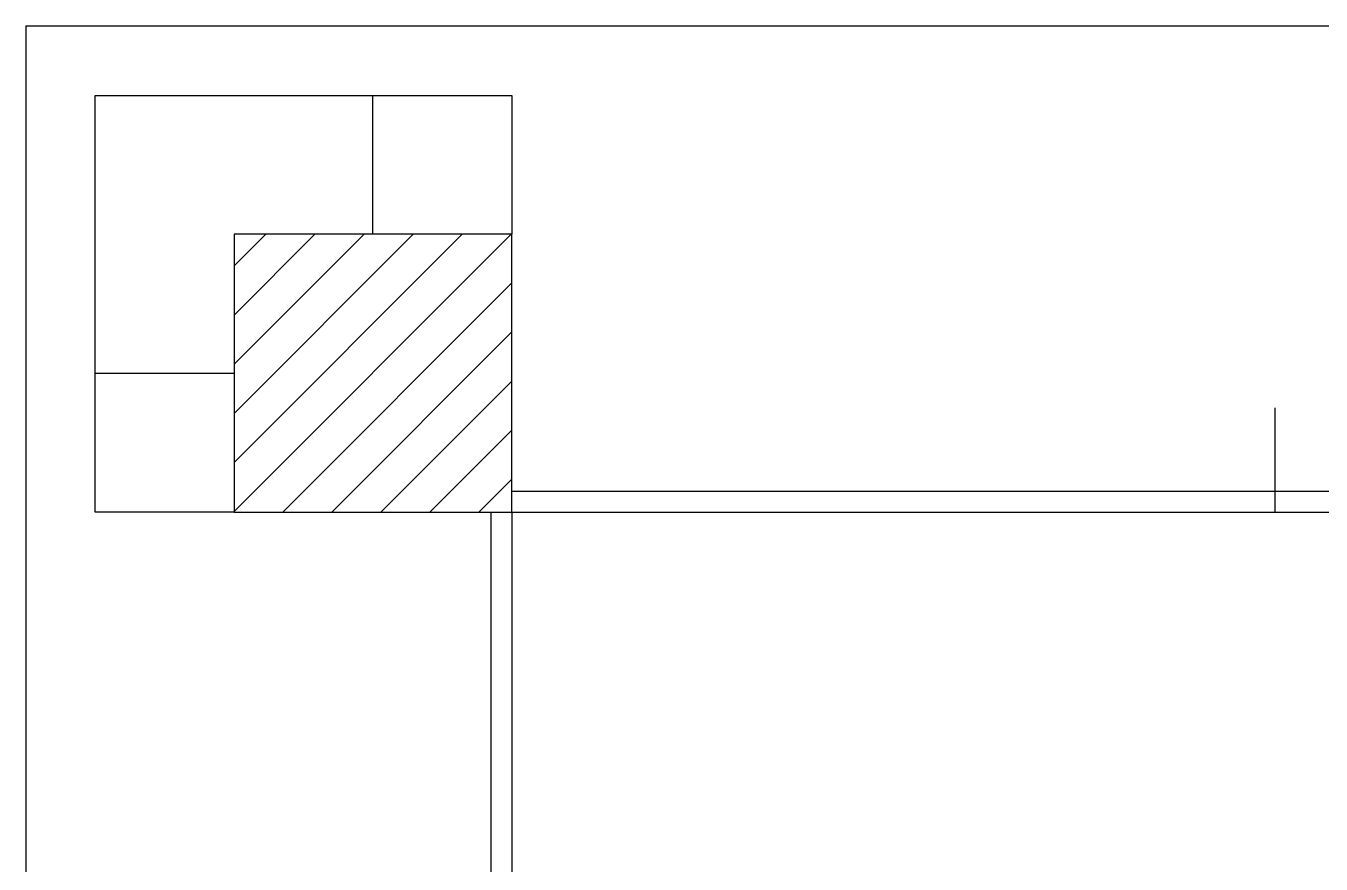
# Model space of a CAD drawing. Extents: x -9 to 600, y -23 to 65.
# Drawn here: x 266.263 to 268.13, y 52.441 to 53.648 of the extents above; entities that cross this region are included whole.
import ezdxf

# ---------------------------------------------------------------- set-up
doc = ezdxf.new("R2010")
doc.units = 0
doc.header["$LTSCALE"] = 0.8
doc.header["$MEASUREMENT"] = 0
doc.layers.get('0').update_dxf_attribs({"color": 3, "linetype": 'CONTINUOUS'})
doc.layers.add('Desenho base', color=7, linetype='CONTINUOUS')

# ---------------------------------------------------------------- blocks, each defined once
blk = doc.blocks.new('*X15')
at = {"color": 0}
for p, q in [((15.8, 29.8007), (16.1993, 30.2)), ((15.8, 29.8714), (16.1286, 30.2)), ((15.8, 29.9421), (16.0579, 30.2)), ((15.8, 30.0128), (15.9872, 30.2)), ((15.8, 30.0836), (15.9164, 30.2)), ((15.8, 30.1543), (15.8457, 30.2)), ((15.87, 29.8), (16.2, 30.13)), ((15.9407, 29.8), (16.2, 30.0593)), ((16.0114, 29.8), (16.2, 29.9886)), ((16.0821, 29.8), (16.2, 29.9179)), ((16.1528, 29.8), (16.2, 29.8472))]:
    blk.add_line(p, q, dxfattribs=at)

msp = doc.modelspace()

# ---------------------------------------------------------------- linework, layer by layer
at = {"layer": 'Desenho base'}
for p, q in [((266.2635, 53.648), (272.5635, 53.648)), ((266.3635, 52.948), (266.3635, 53.548)), ((266.3635, 53.548), (266.9635, 53.548)), ((266.7635, 53.348), (266.7635, 53.548)), ((266.9635, 53.548), (266.9635, 53.348)), ((266.5635, 53.348), (266.5635, 52.948)), ((266.9635, 53.348), (266.5635, 53.348)), ((266.9635, 52.948), (266.9635, 53.348)), ((266.3635, 53.148), (266.5635, 53.148)), ((268.0635, 52.948), (268.0635, 53.098)), ((266.9635, 52.978), (272.5635, 52.978)), ((266.5635, 52.948), (266.3635, 52.948)), ((266.5635, 52.948), (266.9635, 52.948)), ((266.9335, 52.948), (266.9335, 51.798)), ((266.9635, 52.948), (272.5635, 52.948)), ((266.9635, 52.948), (266.9635, 51.798))]:
    msp.add_line(p, q, dxfattribs=at)
at = {"layer": 'Desenho base', "linetype": 'Continuous'}
msp.add_line((266.2635, 53.648), (266.2635, 51.798), dxfattribs=at)
at = {"layer": 'Desenho base'}
msp.add_lwpolyline([(266.5635, 52.948), (266.9635, 52.948), (266.9635, 53.348), (266.5635, 53.348)], close=True, dxfattribs=at)

# ---------------------------------------------------------------- block references
msp.add_blockref('*X15', (250.7635, 23.148), dxfattribs=at)

doc.saveas('drawing.dxf')
